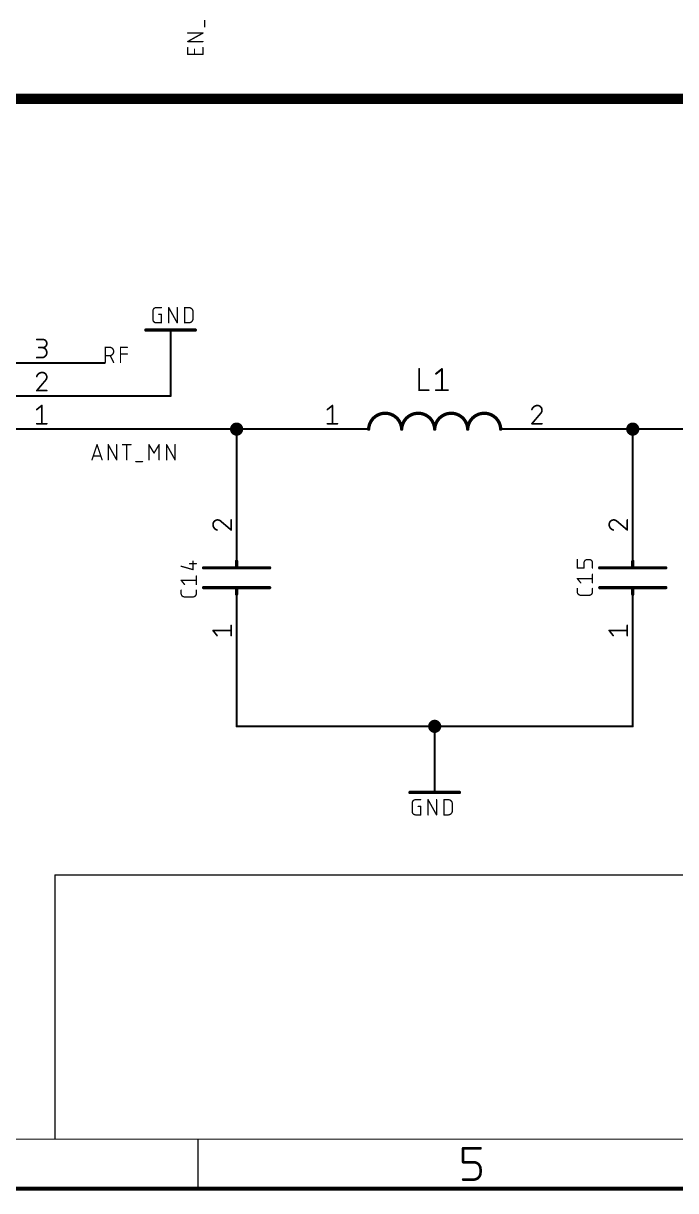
# Model space of a CAD drawing. Extents: x 0 to 261, y -15 to 164.
# Drawn here: x 158.9 to 209, y -15.4 to 74.4 of the extents above; entities that cross this region are included whole.
import ezdxf

# ---------------------------------------------------------------- set-up
doc = ezdxf.new("R2010")
doc.units = 0
for name, color, linetype in [('91', 110, 'CONTINUOUS'), ('94', 12, 'CONTINUOUS'), ('95', 253, 'CONTINUOUS'), ('96', 253, 'CONTINUOUS')]:
    doc.layers.add(name, color=color, linetype=linetype)

msp = doc.modelspace()

# ---------------------------------------------------------------- linework, layer by layer
at = {"layer": '91', "const_width": 0.1524}
for points in [[(162.56, 48.26), (165.1, 48.26)], [(170.18, 48.26), (170.18, 45.72)], [(170.18, 45.72), (162.56, 45.72)], [(175.26, 43.18), (162.56, 43.18)], [(180.34, 43.18), (175.26, 43.18)], [(175.26, 43.18), (175.26, 38.1)], [(200.66, 43.18), (205.74, 43.18)], [(205.74, 43.18), (205.74, 38.1)], [(219.06, 43.18), (205.74, 43.18)], [(175.26, 25.4), (175.26, 20.32)], [(205.74, 20.32), (205.74, 25.4)], [(175.26, 20.32), (190.5, 20.32)], [(190.5, 20.32), (205.74, 20.32)], [(190.5, 20.32), (190.5, 17.78)]]:
    msp.add_lwpolyline(points, dxfattribs=at)
at = {"layer": '91'}
for points, const_width in [([(162.56, 48.2981, 1), (162.56, 48.2219)], 0.0762), ([(165.1, 48.2219, 1), (165.1, 48.2981)], 0.0762), ([(170.2181, 48.26, 1), (170.1419, 48.26)], 0.0762), ([(162.56, 45.7581, 1), (162.56, 45.6819)], 0.0762), ([(170.18, 45.6819, 1), (170.18, 45.7581)], 0.0762), ([(170.1419, 45.72, 1), (170.2181, 45.72)], 0.0762), ([(162.56, 43.2181, 1), (162.56, 43.1419)], 0.0762), ([(175.26, 42.926, 1), (175.26, 43.434, 1), (175.26, 42.926)], 0.508), ([(175.26, 43.2181, 1), (175.26, 43.1419)], 0.0762), ([(175.2981, 43.18, 1), (175.2219, 43.18)], 0.0762), ([(175.26, 43.1419, 1), (175.26, 43.2181)], 0.0762), ([(180.34, 43.1419, 1), (180.34, 43.2181)], 0.0762), ([(200.66, 43.2181, 1), (200.66, 43.1419)], 0.0762), ([(205.74, 42.926, 1), (205.74, 43.434, 1), (205.74, 42.926)], 0.508), ([(205.7781, 43.18, 1), (205.7019, 43.18)], 0.0762), ([(205.74, 43.2181, 1), (205.74, 43.1419)], 0.0762), ([(205.74, 43.1419, 1), (205.74, 43.2181)], 0.0762), ([(175.2219, 38.1, 1), (175.2981, 38.1)], 0.0762), ([(205.7019, 38.1, 1), (205.7781, 38.1)], 0.0762), ([(175.2981, 25.4, 1), (175.2219, 25.4)], 0.0762), ([(205.7781, 25.4, 1), (205.7019, 25.4)], 0.0762), ([(190.5, 20.066, 1), (190.5, 20.574, 1), (190.5, 20.066)], 0.508), ([(175.26, 20.3581, 1), (175.26, 20.2819)], 0.0762), ([(175.2219, 20.32, 1), (175.2981, 20.32)], 0.0762), ([(190.5, 20.3581, 1), (190.5, 20.2819)], 0.0762), ([(190.5381, 20.32, 1), (190.4619, 20.32)], 0.0762), ([(190.5, 20.2819, 1), (190.5, 20.3581)], 0.0762), ([(205.7019, 20.32, 1), (205.7781, 20.32)], 0.0762), ([(205.74, 20.2819, 1), (205.74, 20.3581)], 0.0762), ([(190.4619, 17.78, 1), (190.5381, 17.78)], 0.0762)]:
    msp.add_lwpolyline(points, format="xyb", dxfattribs=dict(at, const_width=const_width))
at = {"layer": '94'}
for points, const_width in [([(172.085, 50.8), (168.275, 50.8)], 0.254), ([(170.18, 48.26), (170.18, 50.8)], 0.1524), ([(162.56, 48.26), (157.48, 48.26)], 0.1524), ([(162.56, 45.72), (157.48, 45.72)], 0.1524), ([(162.56, 43.18), (157.48, 43.18)], 0.1524), ([(180.34, 43.18), (185.42, 43.18)], 0.1524), ([(200.66, 43.18), (195.58, 43.18)], 0.1524), ([(175.26, 38.1), (175.26, 33.02)], 0.1524), ([(205.74, 38.1), (205.74, 33.02)], 0.1524), ([(172.72, 32.512), (177.8, 32.512)], 0.254), ([(175.26, 32.512), (175.26, 33.02)], 0.254), ([(203.2, 32.512), (208.28, 32.512)], 0.254), ([(205.74, 32.512), (205.74, 33.02)], 0.254), ([(172.72, 30.988), (177.8, 30.988)], 0.254), ([(175.26, 30.48), (175.26, 30.988)], 0.254), ([(175.26, 25.4), (175.26, 30.48)], 0.1524), ([(203.2, 30.988), (208.28, 30.988)], 0.254), ([(205.74, 30.48), (205.74, 30.988)], 0.254), ([(205.74, 25.4), (205.74, 30.48)], 0.1524), ([(190.5, 17.78), (190.5, 15.24)], 0.1524), ([(188.595, 15.24), (192.405, 15.24)], 0.254), ([(161.29, -11.43), (161.29, 8.89)], 0.1016), ([(161.29, 8.89), (215.265, 8.89)], 0.1016), ([(3.81, -11.43), (256.54, -11.43)], 0.1), ([(172.2967, -15.24), (172.2967, -11.43)], 0.1), ([(192.6889, -13.2013), (192.6889, -12.1316)], 0.2032), ([(192.6889, -12.1316), (194.0261, -12.1316)], 0.2032), ([(193.4912, -13.2013), (192.6889, -13.2013)], 0.2032), ([(194.0261, -14.0036), (194.0261, -13.7361)], 0.2032), ([(0, -15.24), (260.35, -15.24)], 0.3), ([(192.6889, -14.5384), (193.4912, -14.5384)], 0.2032)]:
    msp.add_lwpolyline(points, dxfattribs=dict(at, const_width=const_width))
for points, const_width in [([(168.275, 50.8635, 1), (168.275, 50.7365)], 0.127), ([(170.2181, 50.8, 1), (170.1419, 50.8)], 0.0762), ([(172.085, 50.7365, 1), (172.085, 50.8635)], 0.127), ([(162.56, 48.2219, 1), (162.56, 48.2981)], 0.0762), ([(170.1419, 48.26, 1), (170.2181, 48.26)], 0.0762), ([(162.56, 45.6819, 1), (162.56, 45.7581)], 0.0762), ([(187.96, 43.18, 0.9606), (185.42, 43.18)], 0.254), ([(190.5, 43.18, 0.9606), (187.96, 43.18)], 0.254), ([(193.04, 43.18, 0.9606), (190.5, 43.18)], 0.254), ([(195.58, 43.18, 0.9606), (193.04, 43.18)], 0.254), ([(162.56, 43.1419, 1), (162.56, 43.2181)], 0.0762), ([(180.34, 43.2181, 1), (180.34, 43.1419)], 0.0762), ([(185.3566, 43.1825, 1), (185.4834, 43.1775)], 0.127), ([(185.42, 43.1419, 1), (185.42, 43.2181)], 0.0762), ([(187.8966, 43.1775, 1), (188.0234, 43.1825)], 0.127), ([(187.8966, 43.1825, 1), (188.0234, 43.1775)], 0.127), ([(190.4366, 43.1775, 1), (190.5634, 43.1825)], 0.127), ([(190.4366, 43.1825, 1), (190.5634, 43.1775)], 0.127), ([(192.9766, 43.1775, 1), (193.1034, 43.1825)], 0.127), ([(192.9766, 43.1825, 1), (193.1034, 43.1775)], 0.127), ([(195.5166, 43.1775, 1), (195.6434, 43.1825)], 0.127), ([(195.58, 43.2181, 1), (195.58, 43.1419)], 0.0762), ([(200.66, 43.1419, 1), (200.66, 43.2181)], 0.0762), ([(175.2981, 38.1, 1), (175.2219, 38.1)], 0.0762), ([(205.7781, 38.1, 1), (205.7019, 38.1)], 0.0762), ([(172.72, 32.5755, 1), (172.72, 32.4485)], 0.127), ([(175.3235, 33.02, 1), (175.1965, 33.02)], 0.127), ([(175.1965, 32.512, 1), (175.3235, 32.512)], 0.127), ([(175.2219, 33.02, 1), (175.2981, 33.02)], 0.0762), ([(177.8, 32.4485, 1), (177.8, 32.5755)], 0.127), ([(203.2, 32.5755, 1), (203.2, 32.4485)], 0.127), ([(205.8035, 33.02, 1), (205.6765, 33.02)], 0.127), ([(205.6765, 32.512, 1), (205.8035, 32.512)], 0.127), ([(205.7019, 33.02, 1), (205.7781, 33.02)], 0.0762), ([(208.28, 32.4485, 1), (208.28, 32.5755)], 0.127), ([(172.72, 31.0515, 1), (172.72, 30.9245)], 0.127), ([(175.3235, 30.988, 1), (175.1965, 30.988)], 0.127), ([(175.1965, 30.48, 1), (175.3235, 30.48)], 0.127), ([(175.2981, 30.48, 1), (175.2219, 30.48)], 0.0762), ([(177.8, 30.9245, 1), (177.8, 31.0515)], 0.127), ([(203.2, 31.0515, 1), (203.2, 30.9245)], 0.127), ([(205.8035, 30.988, 1), (205.6765, 30.988)], 0.127), ([(205.6765, 30.48, 1), (205.8035, 30.48)], 0.127), ([(205.7781, 30.48, 1), (205.7019, 30.48)], 0.0762), ([(208.28, 30.9245, 1), (208.28, 31.0515)], 0.127), ([(175.2219, 25.4, 1), (175.2981, 25.4)], 0.0762), ([(205.7019, 25.4, 1), (205.7781, 25.4)], 0.0762), ([(190.5381, 17.78, 1), (190.4619, 17.78)], 0.0762), ([(188.595, 15.3035, 1), (188.595, 15.1765)], 0.127), ([(190.4619, 15.24, 1), (190.5381, 15.24)], 0.0762), ([(192.405, 15.1765, 1), (192.405, 15.3035)], 0.127), ([(161.3154, 8.89, 1), (161.2646, 8.89)], 0.0508), ([(161.29, 8.9154, 1), (161.29, 8.8646)], 0.0508), ([(161.2646, -11.43, 1), (161.3154, -11.43)], 0.0508), ([(172.3217, -11.43, 1), (172.2717, -11.43)], 0.05), ([(192.7397, -12.1316, 1), (192.6381, -12.1316)], 0.1016), ([(192.6889, -12.0808, 1), (192.6889, -12.1824)], 0.1016), ([(194.0261, -12.1824, 1), (194.0261, -12.0808)], 0.1016), ([(192.6889, -13.1505, 1), (192.6889, -13.2521)], 0.1016), ([(192.6381, -13.2013, 1), (192.7397, -13.2013)], 0.1016), ([(194.0261, -13.7361, 0.4142), (193.4912, -13.2013)], 0.2032), ([(193.4912, -13.1505, 1), (193.4912, -13.2521)], 0.1016), ([(193.4912, -13.2521, 1), (193.4912, -13.1505)], 0.1016), ([(193.4912, -14.5384, 0.4142), (194.0261, -14.0036)], 0.2032), ([(194.0769, -13.7361, 1), (193.9753, -13.7361)], 0.1016), ([(193.9753, -13.7361, 1), (194.0769, -13.7361)], 0.1016), ([(194.0769, -14.0036, 1), (193.9753, -14.0036)], 0.1016), ([(193.9753, -14.0036, 1), (194.0769, -14.0036)], 0.1016), ([(172.2717, -15.24, 1), (172.3217, -15.24)], 0.05), ([(192.6889, -14.4876, 1), (192.6889, -14.5892)], 0.1016), ([(193.4912, -14.4876, 1), (193.4912, -14.5892)], 0.1016), ([(193.4912, -14.5892, 1), (193.4912, -14.4876)], 0.1016)]:
    msp.add_lwpolyline(points, format="xyb", dxfattribs=dict(at, const_width=const_width))
at = {"layer": '95'}
for points, const_width in [([(172.799, 74.1225), (172.799, 74.6418)], 0.1016), ([(171.5008, 72.9908), (172.6692, 73.6399)], 0.1016), ([(172.6692, 73.6399), (171.5008, 73.6399)], 0.1016), ([(172.6692, 72.9908), (171.5008, 72.9908)], 0.1016), ([(171.5008, 72.0025), (171.5008, 72.5218)], 0.1016), ([(172.6692, 72.0025), (171.5008, 72.0025)], 0.1016), ([(172.0201, 72.0025), (172.0201, 72.392)], 0.1016), ([(172.6692, 72.5218), (172.6692, 72.0025)], 0.1016), ([(127, 68.58), (256.54, 68.58)], 0.8128), ([(159.8803, 50.0761), (160.346, 50.0761)], 0.127), ([(160.346, 49.4552), (160.0355, 49.4552)], 0.127), ([(165.1508, 48.3108), (165.1508, 49.4792)], 0.1016), ([(165.1508, 49.4792), (165.4754, 49.4792)], 0.1016), ([(166.3268, 48.3108), (166.3268, 49.4792)], 0.1016), ([(166.3268, 49.4792), (166.8461, 49.4792)], 0.1016), ([(159.8803, 48.6791), (160.2684, 48.6791)], 0.127), ([(165.4754, 48.8301), (165.1508, 48.8301)], 0.1016), ([(165.7999, 48.3108), (165.5403, 48.8301)], 0.1016), ([(166.3268, 48.9599), (166.8461, 48.9599)], 0.1016), ([(189.3062, 47.8028), (189.3062, 46.1772)], 0.1524), ([(190.6058, 47.4416), (191.0574, 47.8028)], 0.1524), ([(191.0574, 47.8028), (191.0574, 46.1772)], 0.1524), ([(160.54, 46.9152), (159.8803, 46.1391)], 0.127), ([(159.8803, 46.1391), (160.6564, 46.1391)], 0.127), ([(189.3062, 46.1772), (190.0287, 46.1772)], 0.1524), ([(190.6058, 46.1772), (191.5089, 46.1772)], 0.1524), ([(159.8803, 44.6857), (160.2684, 44.9961)], 0.127), ([(160.2684, 44.9961), (160.2684, 43.5991)], 0.127), ([(182.2436, 44.6857), (182.6316, 44.9961)], 0.127), ([(182.6316, 44.9961), (182.6316, 43.5991)], 0.127), ([(198.64, 44.3752), (197.9803, 43.5991)], 0.127), ([(159.8803, 43.5991), (160.6564, 43.5991)], 0.127), ([(182.2436, 43.5991), (183.0197, 43.5991)], 0.127), ([(197.9803, 43.5991), (198.7564, 43.5991)], 0.127), ([(164.1348, 40.8178), (164.5243, 41.9862)], 0.1016), ([(164.5243, 41.9862), (164.9137, 40.8178)], 0.1016), ([(165.3808, 40.8178), (165.3808, 41.9862)], 0.1016), ([(165.3808, 41.9862), (166.0299, 40.8178)], 0.1016), ([(166.0299, 40.8178), (166.0299, 41.9862)], 0.1016), ([(166.4857, 41.9862), (167.1348, 41.9862)], 0.1016), ([(166.8103, 40.8178), (166.8103, 41.9862)], 0.1016), ([(168.5163, 40.8178), (168.5163, 41.9862)], 0.1016), ([(168.5163, 41.9862), (168.9058, 41.3371)], 0.1016), ([(168.9058, 41.3371), (169.2952, 41.9862)], 0.1016), ([(169.2952, 41.9862), (169.2952, 40.8178)], 0.1016), ([(169.8766, 40.8178), (169.8766, 41.9862)], 0.1016), ([(169.8766, 41.9862), (170.5257, 40.8178)], 0.1016), ([(170.5257, 40.8178), (170.5257, 41.9862)], 0.1016), ([(164.8164, 41.1099), (164.2322, 41.1099)], 0.1016), ([(167.5031, 40.688), (168.0224, 40.688)], 0.1016), ([(174.0648, 36.08), (174.8409, 35.4203)], 0.127), ([(174.8409, 35.4203), (174.8409, 36.1964)], 0.127), ([(204.5448, 36.08), (205.3209, 35.4203)], 0.127), ([(205.3209, 35.4203), (205.3209, 36.1964)], 0.127), ([(170.9928, 32.6353), (171.9016, 32.3756)], 0.1016), ([(171.6419, 32.83), (172.1612, 32.83)], 0.1016), ([(171.9016, 32.3756), (171.9016, 33.0247)], 0.1016), ([(201.4728, 32.5026), (201.4728, 33.1517)], 0.1016), ([(201.9921, 32.5026), (201.4728, 32.5026)], 0.1016), ([(201.9921, 32.8921), (201.9921, 32.5026)], 0.1016), ([(202.3816, 33.1517), (202.2517, 33.1517)], 0.1016), ([(202.6412, 32.5026), (202.6412, 32.8921)], 0.1016), ([(171.2524, 31.2326), (170.9928, 31.5572)], 0.1016), ([(170.9928, 31.5572), (172.1612, 31.5572)], 0.1016), ([(172.1612, 31.2326), (172.1612, 31.8817)], 0.1016), ([(201.7324, 31.3596), (201.4728, 31.6842)], 0.1016), ([(201.4728, 31.6842), (202.6412, 31.6842)], 0.1016), ([(202.6412, 31.3596), (202.6412, 32.0087)], 0.1016), ([(170.9928, 30.5364), (170.9928, 30.7961)], 0.1016), ([(172.1612, 30.7961), (172.1612, 30.5364)], 0.1016), ([(201.4728, 30.6634), (201.4728, 30.9231)], 0.1016), ([(202.6412, 30.9231), (202.6412, 30.6634)], 0.1016), ([(171.9016, 30.2768), (171.2524, 30.2768)], 0.1016), ([(202.3816, 30.4038), (201.7324, 30.4038)], 0.1016), ([(174.8409, 27.3036), (174.8409, 28.0797)], 0.127), ([(205.3209, 27.3036), (205.3209, 28.0797)], 0.127), ([(173.7543, 27.3036), (173.4439, 27.6916)], 0.127), ([(173.4439, 27.6916), (174.8409, 27.6916)], 0.127), ([(204.2343, 27.3036), (203.9239, 27.6916)], 0.127), ([(203.9239, 27.6916), (205.3209, 27.6916)], 0.127)]:
    msp.add_lwpolyline(points, dxfattribs=dict(at, const_width=const_width))
for points, const_width in [([(171.5008, 73.6653, 1), (171.5008, 73.6145)], 0.0508), ([(172.6815, 73.6177, 1), (172.6569, 73.6622)], 0.0508), ([(172.6692, 73.6145, 1), (172.6692, 73.6653)], 0.0508), ([(172.7736, 74.1225, 1), (172.8244, 74.1225)], 0.0508), ([(171.5008, 73.0162, 1), (171.5008, 72.9654)], 0.0508), ([(171.4885, 73.013, 1), (171.5131, 72.9686)], 0.0508), ([(172.6692, 72.9654, 1), (172.6692, 73.0162)], 0.0508), ([(171.5262, 72.5218, 1), (171.4754, 72.5218)], 0.0508), ([(171.5008, 72.0279, 1), (171.5008, 71.9771)], 0.0508), ([(171.4754, 72.0025, 1), (171.5262, 72.0025)], 0.0508), ([(172.0455, 72.392, 1), (171.9947, 72.392)], 0.0508), ([(171.9947, 72.0025, 1), (172.0455, 72.0025)], 0.0508), ([(172.6946, 72.5218, 1), (172.6438, 72.5218)], 0.0508), ([(172.6438, 72.0025, 1), (172.6946, 72.0025)], 0.0508), ([(172.6692, 71.9771, 1), (172.6692, 72.0279)], 0.0508), ([(159.8803, 50.1079, 1), (159.8803, 50.0444)], 0.0635), ([(160.0355, 49.487, 1), (160.0355, 49.4235)], 0.0635), ([(160.2684, 49.487, 1), (160.2684, 49.4235)], 0.0635), ([(160.2684, 48.6791, 1), (160.2684, 49.4552)], 0.127), ([(160.346, 50.1079, 1), (160.346, 50.0444)], 0.0635), ([(160.346, 49.4552, 1), (160.346, 50.0761)], 0.127), ([(160.346, 49.487, 1), (160.346, 49.4235)], 0.0635), ([(160.346, 50.0444, 1), (160.346, 50.1079)], 0.0635), ([(160.346, 49.4235, 1), (160.346, 49.487)], 0.0635), ([(165.1762, 49.4792, 1), (165.1254, 49.4792)], 0.0508), ([(165.1508, 49.5046, 1), (165.1508, 49.4538)], 0.0508), ([(165.4754, 48.8301, 1), (165.4754, 49.4792)], 0.1016), ([(165.4754, 49.5046, 1), (165.4754, 49.4538)], 0.0508), ([(165.4754, 49.4538, 1), (165.4754, 49.5046)], 0.0508), ([(166.3522, 49.4792, 1), (166.3014, 49.4792)], 0.0508), ([(166.3268, 49.5046, 1), (166.3268, 49.4538)], 0.0508), ([(166.8461, 49.4538, 1), (166.8461, 49.5046)], 0.0508), ([(159.8803, 48.7109, 1), (159.8803, 48.6474)], 0.0635), ([(160.2684, 48.7109, 1), (160.2684, 48.6474)], 0.0635), ([(160.2684, 48.6474, 1), (160.2684, 48.7109)], 0.0635), ([(165.1508, 48.8555, 1), (165.1508, 48.8047)], 0.0508), ([(165.4754, 48.8555, 1), (165.4754, 48.8047)], 0.0508), ([(165.4754, 48.8047, 1), (165.4754, 48.8555)], 0.0508), ([(165.563, 48.8414, 1), (165.5175, 48.8187)], 0.0508), ([(166.3268, 48.9853, 1), (166.3268, 48.9345)], 0.0508), ([(166.8461, 48.9345, 1), (166.8461, 48.9853)], 0.0508), ([(160.3072, 47.5361, 0.3252), (159.8803, 47.2257)], 0.127), ([(160.3072, 47.5679, 1), (160.3072, 47.5044)], 0.0635), ([(160.6564, 47.1868, 0.4142), (160.3072, 47.5361)], 0.127), ([(160.3072, 47.5044, 1), (160.3072, 47.5678)], 0.0635), ([(165.1254, 48.3108, 1), (165.1762, 48.3108)], 0.0508), ([(165.7772, 48.2994, 1), (165.8226, 48.3222)], 0.0508), ([(166.3014, 48.3108, 1), (166.3522, 48.3108)], 0.0508), ([(189.3443, 47.8028, 1), (189.2681, 47.8028)], 0.0762), ([(191.0955, 47.8028, 1), (191.0193, 47.8028)], 0.0762), ([(191.0812, 47.773, 1), (191.0336, 47.8326)], 0.0762), ([(159.8501, 47.2354, 1), (159.9105, 47.2159)], 0.0635), ([(160.54, 46.9152, 0.2053), (160.6564, 47.1868)], 0.127), ([(160.5181, 46.9382, 1), (160.5619, 46.8922)], 0.0635), ([(160.5642, 46.8946, 1), (160.5158, 46.9358)], 0.0635), ([(160.6882, 47.1868, 1), (160.6247, 47.1869)], 0.0635), ([(160.6247, 47.1868, 1), (160.6882, 47.1868)], 0.0635), ([(190.582, 47.4713, 1), (190.6296, 47.4118)], 0.0762), ([(159.8803, 46.1709, 1), (159.8803, 46.1073)], 0.0635), ([(159.8561, 46.1597, 1), (159.9045, 46.1185)], 0.0635), ([(160.6564, 46.1073, 1), (160.6564, 46.1709)], 0.0635), ([(189.3062, 46.2153, 1), (189.3062, 46.1391)], 0.0762), ([(189.2681, 46.1772, 1), (189.3443, 46.1772)], 0.0762), ([(190.0287, 46.1391, 1), (190.0287, 46.2153)], 0.0762), ([(190.6058, 46.2153, 1), (190.6058, 46.1391)], 0.0762), ([(191.0193, 46.1772, 1), (191.0955, 46.1772)], 0.0762), ([(191.5089, 46.1391, 1), (191.5089, 46.2153)], 0.0762), ([(160.3001, 44.9961, 1), (160.2366, 44.9961)], 0.0635), ([(160.2882, 44.9713, 1), (160.2485, 45.0209)], 0.0635), ([(182.6634, 44.9961, 1), (182.5999, 44.9961)], 0.0635), ([(182.6515, 44.9713, 1), (182.6118, 45.0209)], 0.0635), ([(198.4072, 44.9961, 0.3252), (197.9803, 44.6857)], 0.127), ([(198.4072, 45.0279, 1), (198.4072, 44.9644)], 0.0635), ([(198.7564, 44.6469, 0.4142), (198.4072, 44.9961)], 0.127), ([(198.4072, 44.9644, 1), (198.4072, 45.0278)], 0.0635), ([(159.8605, 44.7104, 1), (159.9001, 44.6609)], 0.0635), ([(182.2238, 44.7104, 1), (182.2634, 44.6609)], 0.0635), ([(197.9501, 44.6954, 1), (198.0105, 44.6759)], 0.0635), ([(198.64, 44.3752, 0.2053), (198.7564, 44.6469)], 0.127), ([(198.6181, 44.3982, 1), (198.6619, 44.3522)], 0.0635), ([(198.6642, 44.3546, 1), (198.6158, 44.3958)], 0.0635), ([(198.7882, 44.6468, 1), (198.7247, 44.6469)], 0.0635), ([(198.7247, 44.6469, 1), (198.7882, 44.6469)], 0.0635), ([(159.8803, 43.6309, 1), (159.8803, 43.5673)], 0.0635), ([(160.2366, 43.5991, 1), (160.3001, 43.5991)], 0.0635), ([(160.6564, 43.5673, 1), (160.6564, 43.6309)], 0.0635), ([(182.2436, 43.6309, 1), (182.2436, 43.5673)], 0.0635), ([(182.5999, 43.5991, 1), (182.6634, 43.5991)], 0.0635), ([(183.0197, 43.5673, 1), (183.0197, 43.6309)], 0.0635), ([(197.9803, 43.6309, 1), (197.9803, 43.5673)], 0.0635), ([(197.9561, 43.6197, 1), (198.0045, 43.5785)], 0.0635), ([(198.7564, 43.5673, 1), (198.7564, 43.6309)], 0.0635), ([(164.5484, 41.9942, 1), (164.5002, 41.9782)], 0.0508), ([(164.5484, 41.9782, 1), (164.5002, 41.9942)], 0.0508), ([(165.4062, 41.9862, 1), (165.3554, 41.9862)], 0.0508), ([(165.403, 41.9985, 1), (165.3586, 41.9739)], 0.0508), ([(166.0553, 41.9862, 1), (166.0045, 41.9862)], 0.0508), ([(166.4857, 42.0116, 1), (166.4857, 41.9608)], 0.0508), ([(166.8357, 41.9862, 1), (166.7849, 41.9862)], 0.0508), ([(167.1348, 41.9608, 1), (167.1348, 42.0116)], 0.0508), ([(168.5417, 41.9862, 1), (168.4909, 41.9862)], 0.0508), ([(168.5381, 41.9993, 1), (168.4945, 41.9731)], 0.0508), ([(168.884, 41.3502, 1), (168.9275, 41.324)], 0.0508), ([(168.884, 41.324, 1), (168.9275, 41.3502)], 0.0508), ([(169.3206, 41.9862, 1), (169.2698, 41.9862)], 0.0508), ([(169.317, 41.9731, 1), (169.2734, 41.9993)], 0.0508), ([(169.902, 41.9862, 1), (169.8512, 41.9862)], 0.0508), ([(169.8988, 41.9985, 1), (169.8544, 41.9739)], 0.0508), ([(170.5511, 41.9862, 1), (170.5003, 41.9862)], 0.0508), ([(164.1107, 40.8258, 1), (164.1589, 40.8098)], 0.0508), ([(164.2322, 41.1353, 1), (164.2322, 41.0845)], 0.0508), ([(164.8164, 41.0845, 1), (164.8164, 41.1353)], 0.0508), ([(164.8896, 40.8098, 1), (164.9378, 40.8258)], 0.0508), ([(165.3554, 40.8178, 1), (165.4062, 40.8178)], 0.0508), ([(166.0045, 40.8178, 1), (166.0553, 40.8178)], 0.0508), ([(166.0077, 40.8055, 1), (166.0521, 40.8301)], 0.0508), ([(166.7849, 40.8178, 1), (166.8357, 40.8178)], 0.0508), ([(167.5031, 40.7134, 1), (167.5031, 40.6626)], 0.0508), ([(168.0224, 40.6626, 1), (168.0224, 40.7134)], 0.0508), ([(168.4909, 40.8178, 1), (168.5417, 40.8178)], 0.0508), ([(169.2698, 40.8178, 1), (169.3206, 40.8178)], 0.0508), ([(169.8512, 40.8178, 1), (169.902, 40.8178)], 0.0508), ([(170.5003, 40.8178, 1), (170.5511, 40.8178)], 0.0508), ([(170.5035, 40.8055, 1), (170.5479, 40.8301)], 0.0508), ([(173.7931, 36.1964, 0.4142), (173.4439, 35.8472)], 0.127), ([(174.0648, 36.08, 0.2053), (173.7931, 36.1964)], 0.127), ([(173.7931, 36.2282, 1), (173.7932, 36.1647)], 0.0635), ([(173.7931, 36.1647, 1), (173.7931, 36.2282)], 0.0635), ([(174.0854, 36.1042, 1), (174.0442, 36.0558)], 0.0635), ([(174.0418, 36.0581, 1), (174.0878, 36.1019)], 0.0635), ([(174.8726, 36.1964, 1), (174.8092, 36.1964)], 0.0635), ([(204.2732, 36.1964, 0.4142), (203.9239, 35.8472)], 0.127), ([(204.2731, 36.2282, 1), (204.2732, 36.1647)], 0.0635), ([(204.5448, 36.08, 0.2053), (204.2732, 36.1964)], 0.127), ([(204.2732, 36.1647, 1), (204.2732, 36.2282)], 0.0635), ([(204.5654, 36.1042, 1), (204.5242, 36.0558)], 0.0635), ([(204.5218, 36.0581, 1), (204.5678, 36.1019)], 0.0635), ([(205.3527, 36.1964, 1), (205.2892, 36.1964)], 0.0635), ([(173.4439, 35.8472, 0.3252), (173.7543, 35.4203)], 0.127), ([(173.4756, 35.8472, 1), (173.4122, 35.8472)], 0.0635), ([(173.4122, 35.8472, 1), (173.4757, 35.8472)], 0.0635), ([(173.7446, 35.3901, 1), (173.7641, 35.4505)], 0.0635), ([(174.8092, 35.4203, 1), (174.8726, 35.4203)], 0.0635), ([(174.8203, 35.3961, 1), (174.8615, 35.4445)], 0.0635), ([(203.9239, 35.8472, 0.3252), (204.2343, 35.4203)], 0.127), ([(203.9556, 35.8472, 1), (203.8922, 35.8472)], 0.0635), ([(203.8922, 35.8472, 1), (203.9556, 35.8472)], 0.0635), ([(204.2246, 35.3901, 1), (204.2441, 35.4505)], 0.0635), ([(205.2892, 35.4203, 1), (205.3527, 35.4203)], 0.0635), ([(205.3003, 35.3961, 1), (205.3415, 35.4445)], 0.0635), ([(170.9998, 32.6597, 1), (170.9858, 32.6108)], 0.0508), ([(171.6419, 32.8554, 1), (171.6419, 32.8046)], 0.0508), ([(171.927, 33.0247, 1), (171.8762, 33.0247)], 0.0508), ([(171.8762, 32.3756, 1), (171.927, 32.3756)], 0.0508), ([(171.8946, 32.3512, 1), (171.9085, 32.4)], 0.0508), ([(172.1612, 32.8046, 1), (172.1612, 32.8554)], 0.0508), ([(201.4982, 33.1517, 1), (201.4474, 33.1517)], 0.0508), ([(201.4728, 32.528, 1), (201.4728, 32.4772)], 0.0508), ([(201.4474, 32.5026, 1), (201.4982, 32.5026)], 0.0508), ([(202.2517, 33.1517, 0.4142), (201.9921, 32.8921)], 0.1016), ([(202.0175, 32.8921, 1), (201.9667, 32.8921)], 0.0508), ([(201.9667, 32.8921, 1), (202.0175, 32.8921)], 0.0508), ([(201.9667, 32.5026, 1), (202.0175, 32.5026)], 0.0508), ([(201.9921, 32.4772, 1), (201.9921, 32.528)], 0.0508), ([(202.2517, 33.1771, 1), (202.2517, 33.1263)], 0.0508), ([(202.2517, 33.1263, 1), (202.2517, 33.1771)], 0.0508), ([(202.6412, 32.8921, 0.4142), (202.3816, 33.1517)], 0.1016), ([(202.3816, 33.1771, 1), (202.3816, 33.1263)], 0.0508), ([(202.3816, 33.1263, 1), (202.3816, 33.1771)], 0.0508), ([(202.6666, 32.8921, 1), (202.6158, 32.8921)], 0.0508), ([(202.6158, 32.8921, 1), (202.6666, 32.8921)], 0.0508), ([(202.6158, 32.5026, 1), (202.6666, 32.5026)], 0.0508), ([(170.9928, 31.5826, 1), (170.9928, 31.5318)], 0.0508), ([(171.0126, 31.573, 1), (170.973, 31.5413)], 0.0508), ([(172.1866, 31.8817, 1), (172.1358, 31.8817)], 0.0508), ([(172.1612, 31.5318, 1), (172.1612, 31.5826)], 0.0508), ([(201.4728, 31.7096, 1), (201.4728, 31.6588)], 0.0508), ([(201.4926, 31.7, 1), (201.453, 31.6683)], 0.0508), ([(202.6666, 32.0087, 1), (202.6158, 32.0087)], 0.0508), ([(202.6412, 31.6588, 1), (202.6412, 31.7096)], 0.0508), ([(171.0182, 30.7961, 1), (170.9674, 30.7961)], 0.0508), ([(170.9928, 30.5364, 0.4142), (171.2524, 30.2768)], 0.1016), ([(171.0182, 30.5364, 1), (170.9674, 30.5364)], 0.0508), ([(170.9674, 30.5364, 1), (171.0182, 30.5364)], 0.0508), ([(171.2326, 31.2168, 1), (171.2723, 31.2485)], 0.0508), ([(171.9016, 30.2768, 0.4142), (172.1612, 30.5364)], 0.1016), ([(172.1358, 31.2326, 1), (172.1866, 31.2326)], 0.0508), ([(172.1866, 30.7961, 1), (172.1358, 30.7961)], 0.0508), ([(172.1866, 30.5364, 1), (172.1358, 30.5364)], 0.0508), ([(172.1358, 30.5364, 1), (172.1866, 30.5364)], 0.0508), ([(201.4982, 30.9231, 1), (201.4474, 30.9231)], 0.0508), ([(201.4728, 30.6634, 0.4142), (201.7324, 30.4038)], 0.1016), ([(201.4982, 30.6634, 1), (201.4474, 30.6634)], 0.0508), ([(201.4474, 30.6634, 1), (201.4982, 30.6634)], 0.0508), ([(201.7126, 31.3438, 1), (201.7523, 31.3755)], 0.0508), ([(202.3816, 30.4038, 0.4142), (202.6412, 30.6634)], 0.1016), ([(202.6158, 31.3596, 1), (202.6666, 31.3596)], 0.0508), ([(202.6666, 30.9231, 1), (202.6158, 30.9231)], 0.0508), ([(202.6666, 30.6634, 1), (202.6158, 30.6634)], 0.0508), ([(202.6158, 30.6634, 1), (202.6666, 30.6634)], 0.0508), ([(171.2524, 30.3022, 1), (171.2524, 30.2514)], 0.0508), ([(171.2524, 30.2514, 1), (171.2524, 30.3022)], 0.0508), ([(171.9016, 30.3022, 1), (171.9016, 30.2514)], 0.0508), ([(171.9016, 30.2514, 1), (171.9016, 30.3022)], 0.0508), ([(201.7324, 30.4292, 1), (201.7324, 30.3784)], 0.0508), ([(201.7324, 30.3784, 1), (201.7324, 30.4292)], 0.0508), ([(202.3816, 30.4292, 1), (202.3816, 30.3784)], 0.0508), ([(202.3816, 30.3784, 1), (202.3816, 30.4292)], 0.0508), ([(174.8726, 28.0797, 1), (174.8092, 28.0797)], 0.0635), ([(205.3527, 28.0797, 1), (205.2892, 28.0797)], 0.0635), ([(173.4687, 27.7115, 1), (173.4191, 27.6718)], 0.0635), ([(173.4439, 27.7234, 1), (173.4439, 27.6599)], 0.0635), ([(173.7296, 27.2838, 1), (173.7791, 27.3234)], 0.0635), ([(174.8092, 27.3036, 1), (174.8726, 27.3036)], 0.0635), ([(174.8409, 27.6599, 1), (174.8409, 27.7234)], 0.0635), ([(203.9487, 27.7115, 1), (203.8991, 27.6718)], 0.0635), ([(203.9239, 27.7234, 1), (203.9239, 27.6599)], 0.0635), ([(204.2096, 27.2838, 1), (204.2591, 27.3234)], 0.0635), ([(205.2892, 27.3036, 1), (205.3527, 27.3036)], 0.0635), ([(205.3209, 27.6599, 1), (205.3209, 27.7234)], 0.0635)]:
    msp.add_lwpolyline(points, format="xyb", dxfattribs=dict(at, const_width=const_width))
at = {"layer": '96'}
for points, const_width in [([(169.0793, 52.5272, 0.4142), (168.8197, 52.2676)], 0.1016), ([(168.8451, 52.2676, 1), (168.7943, 52.2676)], 0.0508), ([(168.7943, 52.2676, 1), (168.8451, 52.2676)], 0.0508), ([(169.0793, 52.5526, 1), (169.0793, 52.5018)], 0.0508), ([(169.0793, 52.5018, 1), (169.0793, 52.5526)], 0.0508), ([(169.4688, 52.5018, 1), (169.4688, 52.5526)], 0.0508), ([(170.0643, 52.5272, 1), (170.0135, 52.5272)], 0.0508), ([(170.0611, 52.5395, 1), (170.0167, 52.5149)], 0.0508), ([(170.7134, 52.5272, 1), (170.6626, 52.5272)], 0.0508), ([(171.2835, 52.5272, 1), (171.2327, 52.5272)], 0.0508), ([(171.2581, 52.5526, 1), (171.2581, 52.5018)], 0.0508), ([(171.9072, 52.2026, 0.4142), (171.5826, 52.5272)], 0.1016), ([(171.5826, 52.5526, 1), (171.5826, 52.5018)], 0.0508), ([(171.5826, 52.5018, 1), (171.5826, 52.5526)], 0.0508), ([(171.9326, 52.2026, 1), (171.8818, 52.2026)], 0.0508), ([(171.8818, 52.2026, 1), (171.9326, 52.2026)], 0.0508), ([(168.8197, 51.6184, 0.4142), (169.0793, 51.3588)], 0.1016), ([(168.8451, 51.6184, 1), (168.7943, 51.6184)], 0.0508), ([(168.7943, 51.6184, 1), (168.8451, 51.6184)], 0.0508), ([(169.0793, 51.3842, 1), (169.0793, 51.3334)], 0.0508), ([(169.0793, 51.3334, 1), (169.0793, 51.3842)], 0.0508), ([(169.2741, 52.0333, 1), (169.2741, 51.9825)], 0.0508), ([(169.4942, 52.0079, 1), (169.4434, 52.0079)], 0.0508), ([(169.4434, 51.3588, 1), (169.4942, 51.3588)], 0.0508), ([(169.4688, 51.9825, 1), (169.4688, 52.0333)], 0.0508), ([(169.4688, 51.3334, 1), (169.4688, 51.3842)], 0.0508), ([(170.0135, 51.3588, 1), (170.0643, 51.3588)], 0.0508), ([(170.6626, 51.3588, 1), (170.7134, 51.3588)], 0.0508), ([(170.6658, 51.3465, 1), (170.7102, 51.3711)], 0.0508), ([(171.2581, 51.3842, 1), (171.2581, 51.3334)], 0.0508), ([(171.2327, 51.3588, 1), (171.2835, 51.3588)], 0.0508), ([(171.5826, 51.3588, 0.4142), (171.9072, 51.6834)], 0.1016), ([(171.5826, 51.3842, 1), (171.5826, 51.3334)], 0.0508), ([(171.5826, 51.3334, 1), (171.5826, 51.3842)], 0.0508), ([(171.9326, 51.6834, 1), (171.8818, 51.6834)], 0.0508), ([(171.8818, 51.6834, 1), (171.9326, 51.6834)], 0.0508), ([(189.0324, 14.6812, 0.4142), (188.7728, 14.4216)], 0.1016), ([(188.7982, 14.4216, 1), (188.7474, 14.4216)], 0.0508), ([(188.7474, 14.4216, 1), (188.7982, 14.4216)], 0.0508), ([(189.0324, 14.7066, 1), (189.0324, 14.6558)], 0.0508), ([(189.0324, 14.6558, 1), (189.0324, 14.7066)], 0.0508), ([(189.4219, 14.6558, 1), (189.4219, 14.7066)], 0.0508), ([(190.0174, 14.6812, 1), (189.9666, 14.6812)], 0.0508), ([(190.0142, 14.6935, 1), (189.9698, 14.6689)], 0.0508), ([(190.6665, 14.6812, 1), (190.6157, 14.6812)], 0.0508), ([(191.2366, 14.6812, 1), (191.1858, 14.6812)], 0.0508), ([(191.2112, 14.7066, 1), (191.2112, 14.6558)], 0.0508), ([(191.8603, 14.3566, 0.4142), (191.5357, 14.6812)], 0.1016), ([(191.5357, 14.7066, 1), (191.5357, 14.6558)], 0.0508), ([(191.5357, 14.6558, 1), (191.5357, 14.7066)], 0.0508), ([(191.8857, 14.3566, 1), (191.8349, 14.3566)], 0.0508), ([(191.8349, 14.3566, 1), (191.8857, 14.3566)], 0.0508), ([(188.7728, 13.7724, 0.4142), (189.0324, 13.5128)], 0.1016), ([(188.7982, 13.7724, 1), (188.7474, 13.7724)], 0.0508), ([(188.7474, 13.7724, 1), (188.7982, 13.7724)], 0.0508), ([(189.0324, 13.5382, 1), (189.0324, 13.4874)], 0.0508), ([(189.0324, 13.4874, 1), (189.0324, 13.5382)], 0.0508), ([(189.2272, 14.1873, 1), (189.2272, 14.1365)], 0.0508), ([(189.4473, 14.1619, 1), (189.3965, 14.1619)], 0.0508), ([(189.3965, 13.5128, 1), (189.4473, 13.5128)], 0.0508), ([(189.4219, 14.1365, 1), (189.4219, 14.1873)], 0.0508), ([(189.4219, 13.4874, 1), (189.4219, 13.5382)], 0.0508), ([(189.9666, 13.5128, 1), (190.0174, 13.5128)], 0.0508), ([(190.6157, 13.5128, 1), (190.6665, 13.5128)], 0.0508), ([(190.6189, 13.5005, 1), (190.6633, 13.5251)], 0.0508), ([(191.2112, 13.5382, 1), (191.2112, 13.4874)], 0.0508), ([(191.1858, 13.5128, 1), (191.2366, 13.5128)], 0.0508), ([(191.5357, 13.5128, 0.4142), (191.8603, 13.8374)], 0.1016), ([(191.5357, 13.5382, 1), (191.5357, 13.4874)], 0.0508), ([(191.5357, 13.4874, 1), (191.5357, 13.5382)], 0.0508), ([(191.8857, 13.8374, 1), (191.8349, 13.8374)], 0.0508), ([(191.8349, 13.8374, 1), (191.8857, 13.8374)], 0.0508)]:
    msp.add_lwpolyline(points, format="xyb", dxfattribs=dict(at, const_width=const_width))
at = {"layer": '96', "const_width": 0.1016}
for points in [[(168.8197, 51.6184), (168.8197, 52.2676)], [(169.0793, 52.5272), (169.4688, 52.5272)], [(170.0389, 51.3588), (170.0389, 52.5272)], [(170.0389, 52.5272), (170.688, 51.3588)], [(170.688, 51.3588), (170.688, 52.5272)], [(171.2581, 51.3588), (171.2581, 52.5272)], [(171.2581, 52.5272), (171.5826, 52.5272)], [(171.9072, 52.2026), (171.9072, 51.6834)], [(169.4688, 51.3588), (169.0793, 51.3588)], [(169.2741, 52.0079), (169.4688, 52.0079)], [(169.4688, 52.0079), (169.4688, 51.3588)], [(171.5826, 51.3588), (171.2581, 51.3588)], [(188.7728, 13.7724), (188.7728, 14.4216)], [(189.0324, 14.6812), (189.4219, 14.6812)], [(189.992, 13.5128), (189.992, 14.6812)], [(189.992, 14.6812), (190.6411, 13.5128)], [(190.6411, 13.5128), (190.6411, 14.6812)], [(191.2112, 13.5128), (191.2112, 14.6812)], [(191.2112, 14.6812), (191.5357, 14.6812)], [(191.8603, 14.3566), (191.8603, 13.8374)], [(189.4219, 13.5128), (189.0324, 13.5128)], [(189.2272, 14.1619), (189.4219, 14.1619)], [(189.4219, 14.1619), (189.4219, 13.5128)], [(191.5357, 13.5128), (191.2112, 13.5128)]]:
    msp.add_lwpolyline(points, dxfattribs=at)

doc.saveas('drawing.dxf')
